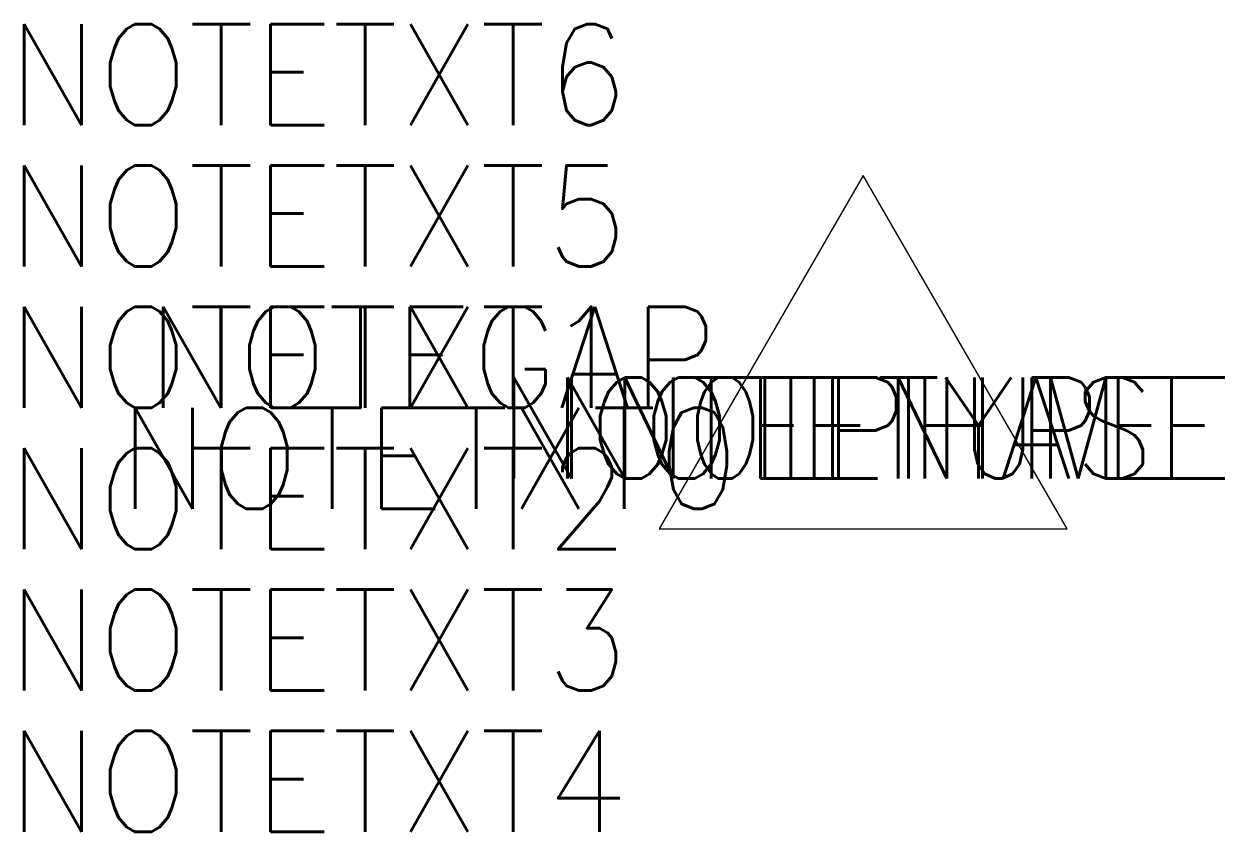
# Model space of a CAD drawing. Extents: x -11.3 to 0.6, y -3 to 5.
import ezdxf
from ezdxf.enums import TextEntityAlignment as Align

# ---------------------------------------------------------------- set-up
doc = ezdxf.new("R2010")
doc.units = 0
doc.header["$MEASUREMENT"] = 0
doc.layers.get('0').update_dxf_attribs({"linetype": 'CONTINUOUS'})
doc.styles.add('ROMANS', font='romans', dxfattribs={"width": 0.95})

msp = doc.modelspace()

# ---------------------------------------------------------------- linework, layer by layer
at = {"flags": 128}
msp.add_lwpolyline([(-5.043, 0), (-1, 0), (-3.022, 3.501)], close=True, dxfattribs=at)

# ---------------------------------------------------------------- texts
at = {"style": 'ROMANS', "width": 0.95}
for tag, flags, p in [('NOTETXT6', 8, (-5.35, 4)), ('NOTETXT5', 8, (-5.35, 2.6)), ('NOTETXT0', 9, (-4.25, 0.2))]:
    msp.add_attdef(tag, text='', height=1, dxfattribs=dict(at, flags=flags)).set_placement(p, align=Align.RIGHT)
for tag, p in [('NOTETXT1', (-5.35, 1.2)), ('NOTEGAP', (-4.46, 1.2))]:
    msp.add_attdef(tag, text='', height=1, dxfattribs=at).set_placement(p, align=Align.RIGHT)
at = {"style": 'ROMANS', "width": 0.95, "flags": 9}
for tag, text in [('NOTEPHASE', '1'), ('NOTETYPE', 'TRI')]:
    msp.add_attdef(tag, text=text, height=1, dxfattribs=at).set_placement((-3, 1), align=Align.MIDDLE)
at = {"style": 'ROMANS', "width": 0.8}
msp.add_attdef('NOTENUM', text='XX', height=1, dxfattribs=at).set_placement((-3, 1), align=Align.MIDDLE)
at = {"style": 'ROMANS', "width": 0.95}
msp.add_attdef('NOTETXT2', text='', height=1, dxfattribs=at).set_placement((-5.35, 0.8), align=Align.TOP_RIGHT)
at = {"style": 'ROMANS', "width": 0.95, "flags": 8}
for tag, p in [('NOTETXT3', (-5.35, -0.6)), ('NOTETXT4', (-5.35, -2))]:
    msp.add_attdef(tag, text='', height=1, dxfattribs=at).set_placement(p, align=Align.TOP_RIGHT)

doc.saveas('drawing.dxf')
